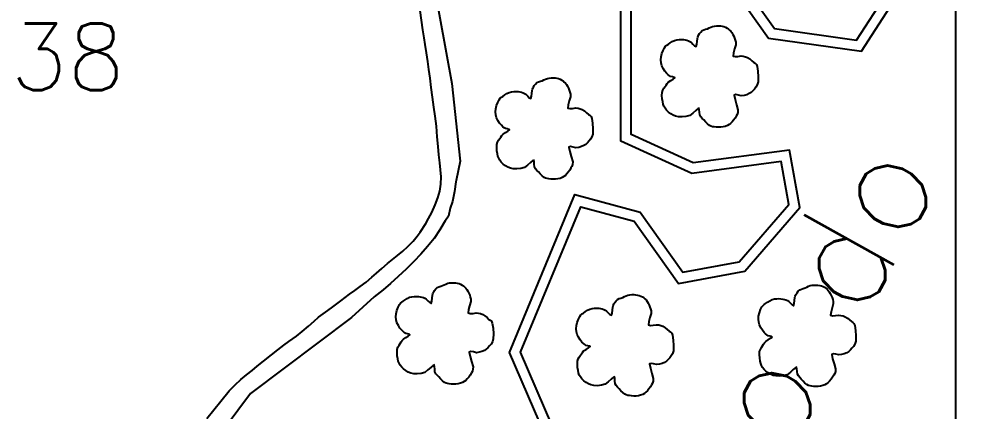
# Model space of a CAD drawing. Header units: millimetres. Extents: x 733975 to 738430, y 7821792 to 7824942.
# Drawn here: x 737226 to 737503.6, y 7823118.9 to 7823233.5 of the extents above; entities that cross this region are included whole.
import ezdxf
from ezdxf.enums import TextEntityAlignment as Align

# ---------------------------------------------------------------- set-up
doc = ezdxf.new("R2010")
doc.units = ezdxf.units.MM
doc.linetypes.add('CONTINUO', pattern=[0])
for name, color, linetype in [('0114001021', 1, 'Continuous'), ('0114001021038', 5, 'Continuous'), ("CURSOS_D'AGUA", 174, 'Continuous'), ('MALHA', 8, 'Continuous'), ('MATO', 3, 'Continuous'), ('TEXTO', 7, 'Continuous')]:
    doc.layers.add(name, color=color, linetype=linetype)
doc.styles.add('ROMANS', font='romans')
doc.styles.add('Simplex', font='simplex.shx')

msp = doc.modelspace()

# ---------------------------------------------------------------- linework, layer by layer
at = {"layer": '0114001021', "ltscale": 80}
msp.add_lwpolyline([(737343.58, 7823264.31), (737352.68, 7823214.62), (737355.05, 7823191.92), (737353.88, 7823186.29), (737353.85, 7823185.93), (737353.43, 7823183.02), (737352.83, 7823180.19), (737352.2, 7823178.18), (737351.71, 7823175.84), (737350.77, 7823174.61), (737350.72, 7823174.48), (737349.17, 7823171.83), (737347.44, 7823169.32), (737345.58, 7823166.97), (737343.57, 7823164.75), (737341.49, 7823162.62), (737339.28, 7823160.39), (737336.99, 7823158.22), (737334.71, 7823156.19), (737332.55, 7823154.29), (737329.94, 7823152.32), (737323.35, 7823146.24), (737293.8, 7823124.07), (737275.79, 7823100)], dxfattribs=at)
at = {"layer": '0114001021038'}
msp.add_lwpolyline([(737281, 7823116.71), (737285.1, 7823121.83), (737287.56, 7823124.86), (737289.25, 7823126.61), (737290.95, 7823128.1), (737292.58, 7823129.48), (737294.23, 7823130.73), (737295.76, 7823132), (737301.74, 7823136.77), (737303.56, 7823138.15), (737304.97, 7823139.2), (737307.25, 7823140.82), (737308.89, 7823142.13), (737310.71, 7823143.68), (737312.36, 7823145.19), (737313.66, 7823146.33), (737315.06, 7823147.29), (737316.38, 7823148.31), (737317.82, 7823149.38), (737320.2, 7823151.11), (737322.71, 7823153.04), (737324.26, 7823154.18), (737325.81, 7823155.27), (737327.56, 7823156.58), (737329.26, 7823158), (737330.65, 7823159.17), (737332.22, 7823160.6), (737333.84, 7823162), (737335.28, 7823163.22), (737336.73, 7823164.37), (737338.3, 7823165.64), (737339.83, 7823167.02), (737341.36, 7823168.55), (737342.49, 7823169.99), (737343.37, 7823171.19), (737345.03, 7823173.68), (737345.87, 7823175.15), (737346.76, 7823176.97), (737347.74, 7823179.2), (737348.53, 7823181.19), (737349.14, 7823183.13), (737349.47, 7823185.25), (737349.51, 7823187.34), (737349.36, 7823189.37), (737349.1, 7823191.48), (737348.88, 7823193.75), (737348.64, 7823196.19), (737348.41, 7823199.03), (737348.17, 7823202.16), (737347.79, 7823205.07), (737347.42, 7823207.76), (737347.03, 7823210.59), (737346.64, 7823213.47), (737346.28, 7823216.22), (737345.94, 7823218.71), (737345.62, 7823221.07), (737345.25, 7823223.59), (737344.88, 7823226), (737344.52, 7823228), (737344.16, 7823230.3), (737343.75, 7823233.13), (737343.38, 7823235.96)], dxfattribs=at)
at = {"layer": "CURSOS_D'AGUA", "color": 174, "linetype": 'Continuous'}
for points in [[(737421.14, 7823267.08), (737447.01, 7823230.71), (737471.01, 7823227.31), (737478.6, 7823239.1)], [(737370.19, 7822925.31), (737318.73, 7822948.94), (737315.14, 7822956.45), (737324.57, 7823003.56), (737288.12, 7823026.99), (737307.96, 7823058.47), (737349.91, 7823078.12), (737382.5, 7823092.17), (737383.71, 7823103.08), (737369.49, 7823136.05), (737388.63, 7823182.15), (737407.76, 7823177), (737420.25, 7823159.5), (737436.74, 7823162.54), (737451.23, 7823179.31), (737448.94, 7823191.82), (737422.82, 7823188.35), (737402.06, 7823197.74), (737402.1, 7823262.84)], [(737419.85, 7823263.71), (737445.31, 7823227.92), (737472.5, 7823224.06), (737481.73, 7823238.42)], [(737372.72, 7822927.46), (737320.97, 7822951.22), (737318.28, 7822956.84), (737327.92, 7823004.98), (737292.25, 7823027.91), (737310.03, 7823056.12), (737351.14, 7823075.38), (737385.3, 7823090.1), (737386.78, 7823103.54), (737372.75, 7823136.07), (737390.39, 7823178.56), (737405.94, 7823174.38), (737418.91, 7823156.2), (737438.32, 7823159.78), (737454.44, 7823178.43), (737451.38, 7823195.18), (737423.28, 7823191.44), (737405.07, 7823199.68), (737405.1, 7823260.43)]]:
    msp.add_lwpolyline(points, dxfattribs=at)
at = {"layer": 'MALHA', "color": 8}
msp.add_lwpolyline([(737500, 7824791.84), (737500, 7822459), (737500, 7822246.79)], dxfattribs=at)
at = {"layer": 'MATO', "color": 94, "linetype": 'CONTINUO'}
for points in [[(737424.79, 7823207.42, 0), (737424.01, 7823206.75, 0), (737423.16, 7823205.99, 0), (737422.23, 7823205.27, 0), (737421.14, 7823204.97, 0), (737420.04, 7823204.86, 0), (737418.98, 7823204.9, 0), (737418.11, 7823205.08, 0), (737417.34, 7823205.39, 0), (737416.66, 7823205.8, 0), (737416.02, 7823206.28, 0), (737415.47, 7823206.82, 0), (737415.01, 7823207.41, 0), (737414.7, 7823207.97, 0), (737414.48, 7823208.58, 0), (737414.33, 7823209.27, 0), (737414.19, 7823210.17, 0), (737414.12, 7823211.11, 0), (737414.15, 7823212, 0), (737414.38, 7823212.66, 0), (737414.69, 7823213.23, 0), (737415.04, 7823213.73, 0), (737415.3, 7823214.18, 0), (737415.6, 7823214.6, 0), (737415.97, 7823215, 0), (737416.69, 7823215.47, 0), (737417.36, 7823215.9, 0), (737417.85, 7823216.27, 0), (737417.64, 7823216.43, 0), (737417.2, 7823216.53, 0), (737416.65, 7823216.65, 0), (737416.27, 7823216.88, 0), (737415.88, 7823217.2, 0), (737415.48, 7823217.62, 0), (737414.98, 7823218.25, 0), (737414.5, 7823218.99, 0), (737414.1, 7823219.8, 0), (737413.88, 7823220.63, 0), (737413.8, 7823221.5, 0), (737413.85, 7823222.39, 0), (737414.1, 7823223.37, 0), (737414.45, 7823224.3, 0), (737414.84, 7823225.09, 0), (737415.15, 7823225.51, 0), (737415.49, 7823225.81, 0), (737415.89, 7823226.06, 0), (737416.47, 7823226.48, 0), (737417.12, 7823226.89, 0), (737417.8, 7823227.23, 0), (737418.49, 7823227.4, 0), (737419.16, 7823227.48, 0), (737419.81, 7823227.5, 0), (737420.39, 7823227.47, 0), (737420.92, 7823227.39, 0), (737421.41, 7823227.27, 0), (737421.85, 7823227.13, 0), (737422.27, 7823226.94, 0), (737422.68, 7823226.68, 0), (737423.18, 7823226.13, 0), (737423.66, 7823225.67, 0), (737424.07, 7823225.44, 0), (737424.27, 7823226.08, 0), (737424.4, 7823226.93, 0), (737424.49, 7823227.81, 0), (737424.58, 7823228.2, 0), (737424.68, 7823228.49, 0), (737424.84, 7823228.76, 0), (737425.12, 7823229.21, 0), (737425.47, 7823229.66, 0), (737425.88, 7823230.07, 0), (737426.37, 7823230.3, 0), (737426.89, 7823230.48, 0), (737427.43, 7823230.64, 0), (737427.92, 7823230.88, 0), (737428.42, 7823231.11, 0), (737428.93, 7823231.31, 0), (737429.49, 7823231.41, 0), (737430.06, 7823231.46, 0), (737430.63, 7823231.47, 0), (737431.19, 7823231.44, 0), (737431.72, 7823231.36, 0), (737432.23, 7823231.24, 0), (737432.7, 7823231.05, 0), (737433.14, 7823230.82, 0), (737433.54, 7823230.55, 0), (737433.89, 7823230.25, 0), (737434.21, 7823229.91, 0), (737434.51, 7823229.5, 0), (737434.82, 7823228.99, 0), (737435.11, 7823228.43, 0), (737435.36, 7823227.83, 0), (737435.55, 7823227.29, 0), (737435.67, 7823226.69, 0), (737435.69, 7823225.97, 0), (737435.35, 7823224.78, 0), (737435.04, 7823223.62, 0), (737434.92, 7823222.65, 0), (737435.52, 7823222.48, 0), (737436.34, 7823222.54, 0), (737437.24, 7823222.68, 0), (737437.91, 7823222.61, 0), (737438.55, 7823222.46, 0), (737439.17, 7823222.22, 0), (737439.82, 7823221.79, 0), (737440.43, 7823221.29, 0), (737440.98, 7823220.79, 0), (737441.4, 7823220.55, 0), (737441.73, 7823220.22, 0), (737441.98, 7823219.64, 0), (737442.19, 7823218.2, 0), (737442.29, 7823216.6, 0), (737442.26, 7823215.07, 0), (737441.99, 7823214.2, 0), (737441.6, 7823213.54, 0), (737441.14, 7823213.02, 0), (737440.7, 7823212.49, 0), (737440.21, 7823212.03, 0), (737439.65, 7823211.66, 0), (737438.9, 7823211.36, 0), (737438.11, 7823211.16, 0), (737437.3, 7823211.03, 0), (737436.45, 7823211.26, 0), (737435.73, 7823211.39, 0), (737435.25, 7823211.21, 0), (737435.5, 7823209.95, 0), (737435.92, 7823208.44, 0), (737436.35, 7823206.95, 0), (737436.31, 7823206.19, 0), (737436.14, 7823205.61, 0), (737435.85, 7823205.13, 0), (737435.48, 7823204.51, 0), (737435.07, 7823203.93, 0), (737434.61, 7823203.39, 0), (737434.19, 7823202.96, 0), (737433.75, 7823202.6, 0), (737433.25, 7823202.31, 0), (737432.64, 7823202.09, 0), (737431.99, 7823201.93, 0), (737431.32, 7823201.84, 0), (737430.66, 7823201.82, 0), (737430.02, 7823201.87, 0), (737429.41, 7823201.95, 0), (737428.91, 7823202.01, 0), (737428.44, 7823202.13, 0), (737427.97, 7823202.36, 0), (737427.41, 7823202.83, 0), (737426.86, 7823203.39, 0), (737426.33, 7823203.97, 0), (737425.89, 7823204.43, 0), (737425.51, 7823204.91, 0), (737425.21, 7823205.43, 0), (737425.13, 7823206.23, 0), (737425.04, 7823207, 0), (737424.87, 7823207.64, 0)], [(737376.44, 7823192.23, 0), (737375.66, 7823191.56, 0), (737374.81, 7823190.79, 0), (737373.88, 7823190.08, 0), (737372.79, 7823189.78, 0), (737371.69, 7823189.66, 0), (737370.63, 7823189.7, 0), (737369.77, 7823189.89, 0), (737369, 7823190.2, 0), (737368.31, 7823190.61, 0), (737367.67, 7823191.09, 0), (737367.12, 7823191.63, 0), (737366.67, 7823192.22, 0), (737366.36, 7823192.78, 0), (737366.14, 7823193.39, 0), (737365.99, 7823194.07, 0), (737365.84, 7823194.98, 0), (737365.77, 7823195.91, 0), (737365.8, 7823196.81, 0), (737366.03, 7823197.47, 0), (737366.34, 7823198.04, 0), (737366.69, 7823198.53, 0), (737366.95, 7823198.99, 0), (737367.25, 7823199.41, 0), (737367.63, 7823199.81, 0), (737368.34, 7823200.28, 0), (737369.02, 7823200.71, 0), (737369.5, 7823201.08, 0), (737369.29, 7823201.23, 0), (737368.85, 7823201.34, 0), (737368.31, 7823201.46, 0), (737367.92, 7823201.69, 0), (737367.54, 7823202, 0), (737367.13, 7823202.43, 0), (737366.63, 7823203.06, 0), (737366.15, 7823203.8, 0), (737365.75, 7823204.61, 0), (737365.53, 7823205.44, 0), (737365.45, 7823206.31, 0), (737365.5, 7823207.2, 0), (737365.75, 7823208.18, 0), (737366.1, 7823209.1, 0), (737366.5, 7823209.9, 0), (737366.8, 7823210.32, 0), (737367.14, 7823210.62, 0), (737367.54, 7823210.87, 0), (737368.12, 7823211.29, 0), (737368.77, 7823211.69, 0), (737369.46, 7823212.04, 0), (737370.14, 7823212.21, 0), (737370.81, 7823212.29, 0), (737371.46, 7823212.31, 0), (737372.04, 7823212.28, 0), (737372.57, 7823212.2, 0), (737373.07, 7823212.08, 0), (737373.5, 7823211.94, 0), (737373.92, 7823211.74, 0), (737374.33, 7823211.49, 0), (737374.84, 7823210.94, 0), (737375.31, 7823210.47, 0), (737375.72, 7823210.25, 0), (737375.93, 7823210.89, 0), (737376.05, 7823211.74, 0), (737376.14, 7823212.62, 0), (737376.23, 7823213.01, 0), (737376.34, 7823213.3, 0), (737376.49, 7823213.57, 0), (737376.77, 7823214.02, 0), (737377.12, 7823214.47, 0), (737377.53, 7823214.88, 0), (737378.02, 7823215.11, 0), (737378.54, 7823215.29, 0), (737379.08, 7823215.45, 0), (737379.57, 7823215.69, 0), (737380.07, 7823215.92, 0), (737380.59, 7823216.12, 0), (737381.14, 7823216.22, 0), (737381.71, 7823216.27, 0), (737382.28, 7823216.27, 0), (737382.84, 7823216.24, 0), (737383.38, 7823216.17, 0), (737383.89, 7823216.05, 0), (737384.36, 7823215.86, 0), (737384.79, 7823215.63, 0), (737385.19, 7823215.36, 0), (737385.54, 7823215.06, 0), (737385.86, 7823214.72, 0), (737386.16, 7823214.31, 0), (737386.48, 7823213.8, 0), (737386.76, 7823213.24, 0), (737387.01, 7823212.64, 0), (737387.2, 7823212.1, 0), (737387.32, 7823211.49, 0), (737387.34, 7823210.77, 0), (737387, 7823209.59, 0), (737386.69, 7823208.43, 0), (737386.57, 7823207.46, 0), (737387.17, 7823207.29, 0), (737387.99, 7823207.34, 0), (737388.89, 7823207.49, 0), (737389.57, 7823207.42, 0), (737390.2, 7823207.27, 0), (737390.82, 7823207.03, 0), (737391.47, 7823206.6, 0), (737392.08, 7823206.1, 0), (737392.63, 7823205.59, 0), (737393.05, 7823205.36, 0), (737393.39, 7823205.02, 0), (737393.64, 7823204.44, 0), (737393.84, 7823203.01, 0), (737393.94, 7823201.41, 0), (737393.91, 7823199.87, 0), (737393.64, 7823199, 0), (737393.25, 7823198.34, 0), (737392.79, 7823197.83, 0), (737392.36, 7823197.3, 0), (737391.87, 7823196.84, 0), (737391.3, 7823196.47, 0), (737390.56, 7823196.17, 0), (737389.76, 7823195.96, 0), (737388.96, 7823195.84, 0), (737388.1, 7823196.07, 0), (737387.38, 7823196.2, 0), (737386.9, 7823196.02, 0), (737387.15, 7823194.75, 0), (737387.58, 7823193.25, 0), (737388, 7823191.75, 0), (737387.97, 7823190.99, 0), (737387.79, 7823190.42, 0), (737387.5, 7823189.94, 0), (737387.14, 7823189.32, 0), (737386.72, 7823188.73, 0), (737386.26, 7823188.2, 0), (737385.85, 7823187.77, 0), (737385.4, 7823187.41, 0), (737384.91, 7823187.12, 0), (737384.3, 7823186.89, 0), (737383.65, 7823186.74, 0), (737382.98, 7823186.64, 0), (737382.31, 7823186.63, 0), (737381.67, 7823186.67, 0), (737381.06, 7823186.76, 0), (737380.56, 7823186.82, 0), (737380.09, 7823186.94, 0), (737379.63, 7823187.17, 0), (737379.07, 7823187.64, 0), (737378.51, 7823188.19, 0), (737377.98, 7823188.78, 0), (737377.54, 7823189.24, 0), (737377.16, 7823189.71, 0), (737376.86, 7823190.24, 0), (737376.78, 7823191.04, 0), (737376.69, 7823191.81, 0), (737376.52, 7823192.45, 0)], [(737347.3, 7823132.34, 0), (737346.52, 7823131.67, 0), (737345.67, 7823130.91, 0), (737344.74, 7823130.19, 0), (737343.65, 7823129.89, 0), (737342.55, 7823129.78, 0), (737341.49, 7823129.82, 0), (737340.62, 7823130, 0), (737339.85, 7823130.31, 0), (737339.17, 7823130.72, 0), (737338.53, 7823131.2, 0), (737337.98, 7823131.74, 0), (737337.52, 7823132.33, 0), (737337.21, 7823132.89, 0), (737336.99, 7823133.5, 0), (737336.85, 7823134.19, 0), (737336.7, 7823135.09, 0), (737336.63, 7823136.03, 0), (737336.66, 7823136.92, 0), (737336.89, 7823137.58, 0), (737337.2, 7823138.15, 0), (737337.55, 7823138.65, 0), (737337.81, 7823139.1, 0), (737338.11, 7823139.52, 0), (737338.48, 7823139.92, 0), (737339.2, 7823140.39, 0), (737339.88, 7823140.82, 0), (737340.36, 7823141.19, 0), (737340.15, 7823141.34, 0), (737339.71, 7823141.45, 0), (737339.16, 7823141.57, 0), (737338.78, 7823141.8, 0), (737338.39, 7823142.12, 0), (737337.99, 7823142.54, 0), (737337.49, 7823143.17, 0), (737337.01, 7823143.91, 0), (737336.61, 7823144.72, 0), (737336.39, 7823145.55, 0), (737336.31, 7823146.42, 0), (737336.36, 7823147.31, 0), (737336.61, 7823148.29, 0), (737336.96, 7823149.22, 0), (737337.36, 7823150.01, 0), (737337.66, 7823150.43, 0), (737338, 7823150.73, 0), (737338.4, 7823150.98, 0), (737338.98, 7823151.4, 0), (737339.63, 7823151.81, 0), (737340.31, 7823152.15, 0), (737341, 7823152.32, 0), (737341.67, 7823152.4, 0), (737342.32, 7823152.42, 0), (737342.9, 7823152.39, 0), (737343.43, 7823152.31, 0), (737343.92, 7823152.19, 0), (737344.36, 7823152.05, 0), (737344.78, 7823151.86, 0), (737345.19, 7823151.6, 0), (737345.7, 7823151.05, 0), (737346.17, 7823150.59, 0), (737346.58, 7823150.36, 0), (737346.78, 7823151, 0), (737346.91, 7823151.85, 0), (737347, 7823152.73, 0), (737347.09, 7823153.12, 0), (737347.2, 7823153.41, 0), (737347.35, 7823153.68, 0), (737347.63, 7823154.13, 0), (737347.98, 7823154.58, 0), (737348.39, 7823154.99, 0), (737348.88, 7823155.22, 0), (737349.4, 7823155.4, 0), (737349.94, 7823155.56, 0), (737350.43, 7823155.8, 0), (737350.93, 7823156.03, 0), (737351.44, 7823156.23, 0), (737352, 7823156.33, 0), (737352.57, 7823156.38, 0), (737353.14, 7823156.39, 0), (737353.7, 7823156.36, 0), (737354.23, 7823156.28, 0), (737354.75, 7823156.16, 0), (737355.22, 7823155.97, 0), (737355.65, 7823155.74, 0), (737356.05, 7823155.47, 0), (737356.4, 7823155.17, 0), (737356.72, 7823154.83, 0), (737357.02, 7823154.42, 0), (737357.33, 7823153.91, 0), (737357.62, 7823153.35, 0), (737357.87, 7823152.75, 0), (737358.06, 7823152.21, 0), (737358.18, 7823151.61, 0), (737358.2, 7823150.89, 0), (737357.86, 7823149.7, 0), (737357.55, 7823148.54, 0), (737357.43, 7823147.57, 0), (737358.03, 7823147.4, 0), (737358.85, 7823147.46, 0), (737359.75, 7823147.6, 0), (737360.42, 7823147.53, 0), (737361.06, 7823147.38, 0), (737361.68, 7823147.14, 0), (737362.33, 7823146.71, 0), (737362.94, 7823146.21, 0), (737363.49, 7823145.7, 0), (737363.91, 7823145.47, 0), (737364.24, 7823145.14, 0), (737364.49, 7823144.56, 0), (737364.7, 7823143.12, 0), (737364.8, 7823141.52, 0), (737364.77, 7823139.99, 0), (737364.5, 7823139.12, 0), (737364.11, 7823138.46, 0), (737363.65, 7823137.94, 0), (737363.21, 7823137.41, 0), (737362.72, 7823136.95, 0), (737362.16, 7823136.58, 0), (737361.42, 7823136.28, 0), (737360.62, 7823136.08, 0), (737359.82, 7823135.95, 0), (737358.96, 7823136.18, 0), (737358.24, 7823136.31, 0), (737357.76, 7823136.13, 0), (737358.01, 7823134.87, 0), (737358.44, 7823133.36, 0), (737358.86, 7823131.87, 0), (737358.83, 7823131.11, 0), (737358.65, 7823130.53, 0), (737358.36, 7823130.05, 0), (737358, 7823129.43, 0), (737357.58, 7823128.85, 0), (737357.12, 7823128.31, 0), (737356.71, 7823127.88, 0), (737356.26, 7823127.52, 0), (737355.76, 7823127.23, 0), (737355.16, 7823127.01, 0), (737354.5, 7823126.85, 0), (737353.83, 7823126.76, 0), (737353.17, 7823126.74, 0), (737352.53, 7823126.79, 0), (737351.92, 7823126.87, 0), (737351.42, 7823126.93, 0), (737350.95, 7823127.05, 0), (737350.49, 7823127.28, 0), (737349.92, 7823127.75, 0), (737349.37, 7823128.31, 0), (737348.84, 7823128.89, 0), (737348.4, 7823129.35, 0), (737348.02, 7823129.83, 0), (737347.72, 7823130.35, 0), (737347.64, 7823131.15, 0), (737347.55, 7823131.92, 0), (737347.38, 7823132.56, 0)], [(737453.31, 7823131.68, 0), (737452.53, 7823131.01, 0), (737451.68, 7823130.24, 0), (737450.75, 7823129.53, 0), (737449.66, 7823129.23, 0), (737448.56, 7823129.11, 0), (737447.5, 7823129.16, 0), (737446.63, 7823129.34, 0), (737445.86, 7823129.65, 0), (737445.18, 7823130.06, 0), (737444.54, 7823130.54, 0), (737443.99, 7823131.08, 0), (737443.53, 7823131.67, 0), (737443.22, 7823132.23, 0), (737443, 7823132.84, 0), (737442.86, 7823133.52, 0), (737442.71, 7823134.43, 0), (737442.64, 7823135.37, 0), (737442.67, 7823136.26, 0), (737442.9, 7823136.92, 0), (737443.21, 7823137.49, 0), (737443.56, 7823137.98, 0), (737443.82, 7823138.44, 0), (737444.12, 7823138.86, 0), (737444.49, 7823139.26, 0), (737445.21, 7823139.73, 0), (737445.88, 7823140.16, 0), (737446.37, 7823140.53, 0), (737446.16, 7823140.68, 0), (737445.72, 7823140.79, 0), (737445.17, 7823140.91, 0), (737444.79, 7823141.14, 0), (737444.4, 7823141.45, 0), (737444, 7823141.88, 0), (737443.5, 7823142.51, 0), (737443.02, 7823143.25, 0), (737442.62, 7823144.06, 0), (737442.4, 7823144.89, 0), (737442.32, 7823145.76, 0), (737442.37, 7823146.65, 0), (737442.62, 7823147.63, 0), (737442.97, 7823148.55, 0), (737443.37, 7823149.35, 0), (737443.67, 7823149.77, 0), (737444.01, 7823150.07, 0), (737444.41, 7823150.32, 0), (737444.99, 7823150.74, 0), (737445.64, 7823151.15, 0), (737446.32, 7823151.49, 0), (737447.01, 7823151.66, 0), (737447.68, 7823151.74, 0), (737448.33, 7823151.76, 0), (737448.91, 7823151.73, 0), (737449.44, 7823151.65, 0), (737449.93, 7823151.53, 0), (737450.37, 7823151.39, 0), (737450.79, 7823151.2, 0), (737451.2, 7823150.94, 0), (737451.7, 7823150.39, 0), (737452.18, 7823149.92, 0), (737452.59, 7823149.7, 0), (737452.79, 7823150.34, 0), (737452.92, 7823151.19, 0), (737453.01, 7823152.07, 0), (737453.1, 7823152.46, 0), (737453.21, 7823152.75, 0), (737453.36, 7823153.02, 0), (737453.64, 7823153.47, 0), (737453.99, 7823153.92, 0), (737454.4, 7823154.33, 0), (737454.89, 7823154.56, 0), (737455.41, 7823154.74, 0), (737455.95, 7823154.9, 0), (737456.44, 7823155.14, 0), (737456.94, 7823155.37, 0), (737457.45, 7823155.57, 0), (737458.01, 7823155.67, 0), (737458.58, 7823155.72, 0), (737459.15, 7823155.73, 0), (737459.71, 7823155.7, 0), (737460.24, 7823155.62, 0), (737460.76, 7823155.5, 0), (737461.23, 7823155.31, 0), (737461.66, 7823155.08, 0), (737462.06, 7823154.81, 0), (737462.41, 7823154.51, 0), (737462.73, 7823154.17, 0), (737463.03, 7823153.76, 0), (737463.34, 7823153.25, 0), (737463.63, 7823152.69, 0), (737463.88, 7823152.09, 0), (737464.07, 7823151.55, 0), (737464.19, 7823150.94, 0), (737464.21, 7823150.22, 0), (737463.87, 7823149.04, 0), (737463.56, 7823147.88, 0), (737463.44, 7823146.91, 0), (737464.04, 7823146.74, 0), (737464.86, 7823146.8, 0), (737465.76, 7823146.94, 0), (737466.43, 7823146.87, 0), (737467.07, 7823146.72, 0), (737467.69, 7823146.48, 0), (737468.34, 7823146.05, 0), (737468.95, 7823145.55, 0), (737469.5, 7823145.04, 0), (737469.92, 7823144.81, 0), (737470.25, 7823144.47, 0), (737470.5, 7823143.89, 0), (737470.71, 7823142.46, 0), (737470.81, 7823140.86, 0), (737470.78, 7823139.33, 0), (737470.51, 7823138.45, 0), (737470.12, 7823137.8, 0), (737469.66, 7823137.28, 0), (737469.22, 7823136.75, 0), (737468.73, 7823136.29, 0), (737468.17, 7823135.92, 0), (737467.43, 7823135.62, 0), (737466.63, 7823135.41, 0), (737465.82, 7823135.29, 0), (737464.97, 7823135.52, 0), (737464.25, 7823135.65, 0), (737463.77, 7823135.47, 0), (737464.02, 7823134.2, 0), (737464.45, 7823132.7, 0), (737464.87, 7823131.21, 0), (737464.84, 7823130.44, 0), (737464.66, 7823129.87, 0), (737464.37, 7823129.39, 0), (737464.01, 7823128.77, 0), (737463.59, 7823128.18, 0), (737463.13, 7823127.65, 0), (737462.72, 7823127.22, 0), (737462.27, 7823126.86, 0), (737461.77, 7823126.57, 0), (737461.17, 7823126.34, 0), (737460.51, 7823126.19, 0), (737459.84, 7823126.09, 0), (737459.18, 7823126.08, 0), (737458.54, 7823126.12, 0), (737457.93, 7823126.21, 0), (737457.43, 7823126.27, 0), (737456.96, 7823126.39, 0), (737456.5, 7823126.62, 0), (737455.93, 7823127.09, 0), (737455.38, 7823127.64, 0), (737454.85, 7823128.23, 0), (737454.41, 7823128.69, 0), (737454.03, 7823129.17, 0), (737453.73, 7823129.69, 0), (737453.65, 7823130.49, 0), (737453.56, 7823131.26, 0), (737453.39, 7823131.9, 0)], [(737400.03, 7823128.88, 0), (737399.25, 7823128.21, 0), (737398.4, 7823127.45, 0), (737397.47, 7823126.73, 0), (737396.38, 7823126.44, 0), (737395.27, 7823126.32, 0), (737394.21, 7823126.36, 0), (737393.35, 7823126.54, 0), (737392.58, 7823126.85, 0), (737391.9, 7823127.26, 0), (737391.26, 7823127.74, 0), (737390.71, 7823128.29, 0), (737390.25, 7823128.87, 0), (737389.94, 7823129.43, 0), (737389.72, 7823130.04, 0), (737389.57, 7823130.73, 0), (737389.43, 7823131.63, 0), (737389.36, 7823132.57, 0), (737389.39, 7823133.46, 0), (737389.61, 7823134.12, 0), (737389.92, 7823134.69, 0), (737390.27, 7823135.19, 0), (737390.54, 7823135.64, 0), (737390.84, 7823136.06, 0), (737391.21, 7823136.46, 0), (737391.93, 7823136.93, 0), (737392.6, 7823137.37, 0), (737393.08, 7823137.73, 0), (737392.87, 7823137.89, 0), (737392.44, 7823137.99, 0), (737391.89, 7823138.11, 0), (737391.51, 7823138.34, 0), (737391.12, 7823138.66, 0), (737390.72, 7823139.08, 0), (737390.21, 7823139.72, 0), (737389.73, 7823140.45, 0), (737389.33, 7823141.26, 0), (737389.12, 7823142.1, 0), (737389.03, 7823142.96, 0), (737389.08, 7823143.86, 0), (737389.34, 7823144.83, 0), (737389.68, 7823145.76, 0), (737390.08, 7823146.56, 0), (737390.39, 7823146.98, 0), (737390.72, 7823147.27, 0), (737391.13, 7823147.52, 0), (737391.71, 7823147.95, 0), (737392.35, 7823148.35, 0), (737393.04, 7823148.69, 0), (737393.72, 7823148.86, 0), (737394.4, 7823148.95, 0), (737395.05, 7823148.96, 0), (737395.62, 7823148.93, 0), (737396.16, 7823148.85, 0), (737396.65, 7823148.73, 0), (737397.09, 7823148.59, 0), (737397.5, 7823148.4, 0), (737397.92, 7823148.14, 0), (737398.42, 7823147.59, 0), (737398.9, 7823147.13, 0), (737399.31, 7823146.9, 0), (737399.51, 7823147.54, 0), (737399.64, 7823148.39, 0), (737399.72, 7823149.27, 0), (737399.81, 7823149.66, 0), (737399.92, 7823149.95, 0), (737400.08, 7823150.22, 0), (737400.36, 7823150.67, 0), (737400.71, 7823151.13, 0), (737401.12, 7823151.54, 0), (737401.6, 7823151.77, 0), (737402.12, 7823151.94, 0), (737402.66, 7823152.1, 0), (737403.16, 7823152.35, 0), (737403.66, 7823152.58, 0), (737404.17, 7823152.77, 0), (737404.73, 7823152.88, 0), (737405.3, 7823152.93, 0), (737405.87, 7823152.93, 0), (737406.42, 7823152.9, 0), (737406.96, 7823152.82, 0), (737407.47, 7823152.7, 0), (737407.94, 7823152.52, 0), (737408.38, 7823152.28, 0), (737408.78, 7823152.01, 0), (737409.13, 7823151.71, 0), (737409.45, 7823151.37, 0), (737409.74, 7823150.96, 0), (737410.06, 7823150.45, 0), (737410.35, 7823149.89, 0), (737410.59, 7823149.29, 0), (737410.79, 7823148.75, 0), (737410.91, 7823148.15, 0), (737410.92, 7823147.43, 0), (737410.58, 7823146.25, 0), (737410.27, 7823145.08, 0), (737410.15, 7823144.11, 0), (737410.76, 7823143.94, 0), (737411.58, 7823144, 0), (737412.48, 7823144.15, 0), (737413.15, 7823144.07, 0), (737413.79, 7823143.92, 0), (737414.4, 7823143.68, 0), (737415.05, 7823143.25, 0), (737415.67, 7823142.76, 0), (737416.21, 7823142.25, 0), (737416.64, 7823142.01, 0), (737416.97, 7823141.68, 0), (737417.22, 7823141.1, 0), (737417.43, 7823139.66, 0), (737417.52, 7823138.06, 0), (737417.49, 7823136.53, 0), (737417.22, 7823135.66, 0), (737416.84, 7823135, 0), (737416.37, 7823134.48, 0), (737415.94, 7823133.95, 0), (737415.45, 7823133.5, 0), (737414.88, 7823133.12, 0), (737414.14, 7823132.83, 0), (737413.35, 7823132.62, 0), (737412.54, 7823132.49, 0), (737411.68, 7823132.72, 0), (737410.96, 7823132.85, 0), (737410.49, 7823132.68, 0), (737410.74, 7823131.41, 0), (737411.16, 7823129.9, 0), (737411.58, 7823128.41, 0), (737411.55, 7823127.65, 0), (737411.37, 7823127.07, 0), (737411.08, 7823126.59, 0), (737410.72, 7823125.97, 0), (737410.3, 7823125.39, 0), (737409.85, 7823124.85, 0), (737409.43, 7823124.42, 0), (737408.98, 7823124.06, 0), (737408.49, 7823123.77, 0), (737407.88, 7823123.55, 0), (737407.23, 7823123.39, 0), (737406.56, 7823123.3, 0), (737405.9, 7823123.28, 0), (737405.25, 7823123.33, 0), (737404.65, 7823123.41, 0), (737404.15, 7823123.47, 0), (737403.68, 7823123.6, 0), (737403.21, 7823123.82, 0), (737402.65, 7823124.29, 0), (737402.09, 7823124.85, 0), (737401.57, 7823125.44, 0), (737401.12, 7823125.89, 0), (737400.75, 7823126.37, 0), (737400.45, 7823126.89, 0), (737400.36, 7823127.69, 0), (737400.28, 7823128.47, 0), (737400.11, 7823129.1, 0)]]:
    msp.add_polyline3d(points, dxfattribs=at)

# ---------------------------------------------------------------- texts
at = {"layer": "CURSOS_D'AGUA", "color": 174, "insert": (737448.95, 7823082.12), "char_height": 30, "width": 310.331, "attachment_point": 5, "rotation": 60.8162, "style": 'ROMANS'}
msp.add_mtext('Ribeirão do Pinto', dxfattribs=at)
at = {"layer": 'TEXTO', "linetype": 'ByBlock', "style": 'Simplex'}
msp.add_text('38', height=19.5, dxfattribs=at).set_placement((737240.26, 7823212.68), align=Align.CENTER)

doc.saveas('drawing.dxf')
